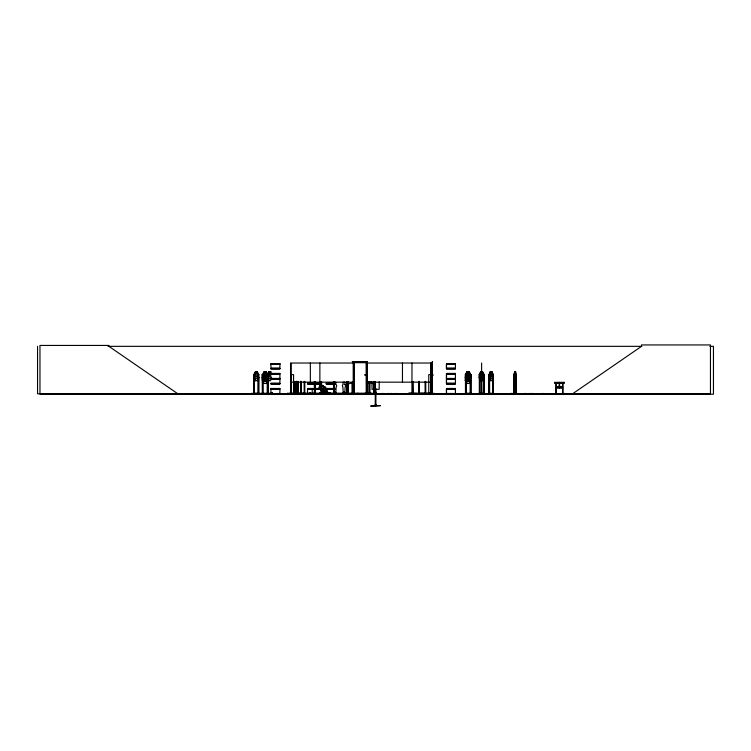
<?xml version="1.0" encoding="UTF-8"?>
<svg xmlns="http://www.w3.org/2000/svg" width="751" height="751" viewBox="0 0 751 751"><rect width="100%" height="100%" fill="white"/><g stroke="black" fill="none" stroke-linecap="round" stroke-linejoin="round"><path stroke-width="1.13" d="M287.089 393.393L303.761 393.731M287.089 393.43L303.714 393.796M294.27 393.777L294.326 381.564M351.374 393.693L342.691 393.787M370.384 393.43L380.381 393.796M377.556 393.693L353.223 393.693M409.37 393.393L416.552 393.693M409.379 393.43L416.552 393.402M427.45 393.393L434.632 393.693M427.45 393.43L434.632 393.402M433.13 375.218L433.036 374.843M515.43 381.255L515.383 376.626L514.951 378.504C514.247 371.876 514.116 386.305 514.942 379.386L514.773 383.855L514.313 374.655L514.698 371.67L515.543 371.595L516.284 374.655L516.303 393.796M368.647 381.63L368.6 383.301L368.103 383.301L370.947 382.052M483.625 374.542L484.207 374.655L484.207 393.796M258.41 374.646L258.26 393.796M268.041 374.599L267.3 374.655L267.318 393.796M262.934 374.542L262.174 374.655M335.838 393.073L336.166 386.915A1.596 1.596 0 0 0 335.838 384.409L335.735 382.287L334.646 381.996M516.04 384.324L516.134 381.32L515.364 378.279L514.51 378.279L514.144 383.62L514.651 385.423L515.655 383.62L515.28 378.363L516.04 381.339L515.289 387.385M510.689 393.731L519.955 393.777M256.119 372.064L255.593 375.988L256.664 377.162L257.208 374.655L256.664 372.064L256.063 372.064M481.569 374.646L481.795 393.749M490.3 371.595L491.821 371.595L492.431 374.655L492.431 376.927L491.501 378.739L490.563 378.739L489.614 376.927L490.319 371.67L491.792 371.67L493.257 374.627L493.116 393.796M514.754 371.595L514.013 374.655L514.003 393.796M515.468 383.733L514.613 383.733L513.862 380.673L514.613 374.627L515.468 374.627L515.834 379.968M513.862 377.687L515.27 372.064M515.364 387.385L514.51 387.385L513.759 384.324L514.585 378.279M515.721 379.687L516.209 377.631M515.383 383.658L516.134 380.673L516.237 374.627M515.393 383.733L516.237 380.701M269.149 371.67L268.332 376.927L269.421 378.739L270.501 378.739L271.562 376.927M251.134 393.731L264.192 393.731M293.303 393.092L293.303 393.796L293.294 393.092M467.188 371.67L466.296 376.927L467.498 378.739L468.69 378.739L469.882 376.927L469.882 374.655L468.99 371.67L467.16 371.595L469.037 371.67L470.896 374.627L470.98 393.796L471.037 393.092L470.267 393.092M467.76 393.731L463.085 393.74M264.268 371.67L263.301 376.927L264.596 378.739L265.873 378.739L267.14 376.927L266.192 371.67L264.221 371.67L262.23 374.627L262.315 393.796M264.268 374.439L263.301 379.696L264.596 381.499L265.873 381.499L267.14 379.696L266.192 374.439L267.628 376.673L266.22 374.355L264.23 374.355L262.39 377.415M315.824 393.777L315.852 393.195M320.442 389.243L319.213 387.328L320.189 385.441L321.193 388.793L323.249 389.947L324.61 389.947L325.258 388.793L322.226 385.441L320.095 385.451L322.226 385.394L325.446 387.385L326.638 389.262L325.709 391.252L323.606 391.252L320.358 389.318L323.634 391.196L325.737 391.196M320.827 389.056L323.681 393.777L319.766 386.953L319.297 387.169L319.917 387.272M320.977 385.751L323.381 387.347L323.653 388.943L321.86 388.192L321.006 385.695M322.226 385.394L325.39 387.403L326.535 389.3M324.263 387.187L324.732 386.972L328.638 393.796L326.356 390.013M325.671 391.149L326.563 389.243M373.942 393.749L374.101 393.731M319.194 387.385L320.123 385.394M488.863 377.659L490.384 380.616L488.91 377.631L488.863 374.627L490.365 371.595M493.257 377.659L491.755 380.701L490.3 380.701M559.467 385.845L559.598 383.123M484.095 377.659L482.442 380.701L480.818 371.595L482.499 371.595L484.095 374.627L484.095 377.659L482.499 380.701L480.818 380.701L479.222 377.659L479.279 374.627L480.818 371.595L482.471 371.67M255.509 380.701L257.236 380.701L258.766 377.631M257.236 380.701L258.879 377.659M267.469 393.796L267.478 374.627L269.065 371.595L270.792 371.595M267.469 374.655L269.121 371.595L270.764 371.67L271.562 374.655M364.892 374.843C366.497 373.829 364.873 376.514 365.033 374.665M469.018 380.701L470.896 377.659L469.065 380.701L467.16 380.701M266.173 380.701L267.628 378.382M266.192 383.385L268.116 380.4L268.22 378.401M333.66 393.768L334.148 393.092M333.904 381.564L333.942 393.796L334.495 393.768M336.213 393.674C335.059 394.575 337.246 392.275 336.054 393.411M343.132 393.796L342.813 392.754L343 393.411M344.718 393.674C344.897 394.547 345.723 392.294 345.019 393.411M370.243 381.63L368.6 383.301L371.069 382.052M307.506 393.637L324.103 393.731M572.581 393.796L641.523 346.342L641.523 344.944L710.455 344.944L710.455 393.796L37.55 393.796L37.55 346.342M251.172 393.393L264.249 393.393M264.671 393.74L279.898 393.599L279.898 389.356L270.942 389.356L270.914 393.777M298.569 393.74L298.466 393.092M465.92 374.646L466.014 393.796M296.617 393.74L296.739 393.092M312.219 393.74L312.238 389.356M333.866 393.674L333.791 381.564M446.469 378.542L446.469 374.308L455.425 374.308L455.425 378.542L446.385 378.664L455.435 378.729M446.469 393.599L446.469 389.356L455.425 389.356L455.425 393.599L446.432 393.759M254.429 374.646L253.744 374.655M352.951 382.503L345.394 384.991L344.812 384.409C346.258 381.273 341.761 381.273 343.216 384.409A1.596 1.596 0 0 0 342.888 386.915L343.216 393.073L344.812 393.073L345.141 386.915A1.596 1.596 0 0 0 344.812 384.409M368.103 383.301L370.947 382.428M556.35 387.047L559.42 386.127M556.35 387.309L559.42 386.389L556.407 387.328M489.286 374.655L489.417 393.796M483.56 374.655L483.606 393.796L483.541 393.092L484.254 393.092M108.031 346.342L641.88 346.342M709.93 346.342L713.45 346.342L713.45 394.191L39.972 394.191L39.972 345.441L108.914 345.441L108.914 346.342L177.846 393.796M352.181 361.578L367.333 361.578L367.333 393.796M354.312 362.602L366.31 362.602L366.31 393.796M432.144 362.63L431.431 362.63L431.318 393.796M353.599 363.024L291.163 363.024L291.21 393.796M366.394 363.024L431.13 363.024L431.121 393.796L431.168 374.655L428.755 374.655L428.755 393.796M270.933 363.728L279.898 363.728M446.46 363.728L455.435 363.728M275.091 364.085L275.739 364.085M450.628 364.085L451.276 364.085M270.951 364.16L279.888 364.16M455.416 364.16L446.479 364.16L446.479 368.14L455.425 368.14L455.425 363.897L446.46 363.878L446.469 368.14M270.876 368.441L279.954 368.441M446.413 368.441L455.491 368.441M270.876 368.713L279.954 368.713M446.413 368.713L455.491 368.713M270.942 369.023L279.898 369.023M446.469 369.023L455.425 369.023M255.509 371.595L257.236 371.595L258.879 374.627L258.738 393.796M264.192 371.595L266.22 371.595M491.323 372.064L490.788 372.064L490.328 374.655L490.788 377.162L491.736 375.988L491.257 372.064M270.942 373.416L279.898 373.416M446.469 373.416L455.425 373.416M270.876 373.726L279.954 373.726M446.413 373.726L455.491 373.726M270.876 373.998L279.954 373.998M446.413 373.998L455.491 373.998M270.942 374.308L279.898 374.308L279.898 378.542L270.895 378.72L279.898 378.729M254.373 374.392L254.429 393.796M267.544 374.392L267.609 393.796M268.032 374.496L267.797 393.796L267.75 374.655M468.962 374.355L470.839 377.387L469.018 374.355L467.113 374.355L465.282 377.387L467.188 374.439L466.296 379.696L467.498 381.499L468.69 381.499L469.882 379.696L468.99 374.439M479.664 374.392L479.664 393.796M489.342 374.496L489.145 393.796M492.722 374.392L493.398 374.655L493.398 393.796L493.445 393.092L492.759 393.092L492.759 393.796M258.128 374.655L258.879 374.627M290.553 374.655L290.797 393.796M291.2 374.655L293.575 374.655L293.566 393.796M470.98 374.655L470.239 374.402L470.267 393.796M479.955 374.655L479.222 374.627L480.875 371.595L480.058 376.927L481.109 378.739L482.161 378.739L483.193 376.927L482.414 371.67L484.048 374.655L484.019 393.796L484.066 393.092M488.863 374.627L489.577 374.655M514.228 374.655L514.679 371.595L515.524 371.67L515.834 376.927L515.327 378.739L514.773 378.757M516.078 374.655L516.519 393.796M465.451 377.631L467.216 380.701M479.222 377.659L480.903 380.616M513.834 377.659L514.679 380.701M516.312 377.659L515.393 374.627M270.951 378.429L279.888 378.429M455.416 378.429L446.479 378.429L446.479 374.308M270.933 378.945L279.898 378.945L279.888 383.188L270.942 383.188M270.951 379.217L279.888 379.217M455.416 379.217L446.479 379.217L446.479 383.188L455.425 383.188L455.425 378.955L446.46 378.936L446.469 383.188M268.116 380.4L266.22 383.461L264.23 383.461L262.277 380.428L262.343 374.655M470.736 380.4L468.962 383.461L467.113 383.461L465.282 380.428L465.385 374.627L467.216 371.595L465.395 374.655L466.118 374.655L466.118 376.908M465.282 380.428L467.16 383.461M264.192 380.701L266.22 380.701M270.792 380.701L269.065 380.701L267.412 377.659L269.149 380.616M513.74 381.32L514.585 387.385M291.163 382.165L353.599 382.165M366.394 382.165L431.13 382.165M554.66 382.597L564.226 382.597M554.66 382.86L564.226 382.86M307.563 383.188L321.193 383.188M326.244 383.188L335.199 383.188M270.876 383.498L279.954 383.498M307.497 383.498L321.25 383.498M326.187 383.498L335.265 383.498M446.413 383.498L455.491 383.498M514.623 383.658L515.458 383.658M270.876 383.77L279.954 383.77M307.497 383.77L321.25 383.77M326.187 383.77L335.265 383.77M446.413 383.77L455.491 383.77M270.942 384.08L279.898 384.08M307.563 384.08L321.193 384.08M326.244 384.08L335.199 384.08M446.469 384.08L455.425 384.08M556.35 393.796L556.303 387.516L562.583 387.516L562.537 393.796M556.303 388.107L562.583 388.107M270.942 388.474L279.898 388.474M307.563 388.474L319.879 388.474M326.244 388.474L335.199 388.474M446.469 388.474L455.425 388.474M270.876 388.783L279.954 388.783M307.497 388.783L320.639 388.783M326.187 388.783L335.265 388.783M446.413 388.783L455.491 388.783M270.876 389.046L279.954 389.046M307.497 389.046L320.639 389.046M326.187 389.046L335.265 389.046M446.413 389.046L455.491 389.046M320.593 389.356L307.563 389.356L307.535 393.777M326.244 389.356L335.199 389.356M254.439 393.092L253.697 393.092L253.697 393.796L253.857 374.627L255.565 371.595L257.208 371.67L258.006 376.927L256.945 378.739L255.866 378.739L254.777 376.927L255.593 371.67L253.969 374.655L254.007 393.796L254.12 393.092M258.813 393.092L258.081 393.092L258.081 393.796M262.906 393.092L262.108 393.092L262.108 393.796M267.253 393.092L268.116 393.092L268.116 393.796M373.773 393.092L375.106 393.092M432.304 393.195L408.375 393.195L408.375 393.796M466.183 393.092L465.395 393.092L465.404 393.796M488.939 393.092L489.624 393.092M513.966 393.092L514.519 393.092M516.021 393.092L516.575 393.092M254.242 393.299L258.26 393.299M262.756 393.299L267.469 393.299M267.797 393.299L271.815 393.299M296.636 393.299L304.052 393.299M334.524 393.28L335.547 393.28M343.498 393.28L344.521 393.28M374.101 393.299L373.885 393.796L373.838 381.564M419.405 393.299L424.991 393.299M466.014 393.299L470.436 393.299M479.814 393.299L483.719 393.299M489.417 393.299L492.966 393.299M514.247 393.299L516.284 393.299M279.888 393.477L264.737 393.796M307.572 393.477L324.056 393.796M326.253 393.477L337.171 393.43M357.673 393.393L355.101 393.796M357.936 393.393L360.32 393.796M366.469 393.393L362.761 393.796M368.713 393.393L370.234 393.796M382.747 393.393L385.01 393.796M388.389 393.393L390.773 393.796M391.271 393.393L393.646 393.796M395.57 393.393L394.059 393.796M455.416 393.477L446.479 393.477L446.479 389.356M467.807 393.393L463.16 393.796M468.643 393.796L473.28 393.796M510.492 393.393L520.171 393.796M525.137 393.393L527.399 393.796M530.45 393.393L528.066 393.796M531.943 393.393L534.346 393.796M542.353 393.393L544.738 393.796M556.322 393.393L558.584 393.796M561.973 393.393L564.132 393.796M564.377 393.393L566.836 393.796M468.718 393.74L473.327 393.731M515.336 381.367L515.026 378.757M559.467 386.127L562.537 387.047M559.467 386.389L562.537 387.309M262.934 374.496L262.906 393.796M326.206 393.768L337.199 393.74M412.966 393.74L413.163 393.092M348.492 393.74L348.511 393.195M303.967 393.74L304.052 393.092M369.576 381.761L372.214 383.677M266.173 371.595L268.182 374.627M324.348 386.972L328.253 393.796L325.972 390.013M319.382 386.953L323.296 393.777L319.87 388.107M468.99 371.67L470.783 374.655M491.755 371.595L493.21 374.655M515.195 372.064L515.458 375.988L514.942 377.162L514.698 374.655L514.313 379.968M563.034 383.123L563.034 393.796M562.537 383.123L562.537 387.46M561.495 393.796L559.26 393.796M559.448 382.325L559.467 386.483L559.298 383.123M559.448 387.516L559.448 388.107M556.35 383.123L556.35 387.46M556.144 393.796L554.642 393.796M555.853 383.123L555.853 393.796M554.285 393.796L552.605 393.796M552.229 393.796L549.985 393.796M549.469 393.796L547.103 393.796M541.875 393.796L539.64 393.796M539.321 393.796L536.148 393.796M531.436 393.796L530.957 393.796M524.987 393.796L521.936 393.796M516.219 393.092L516.19 393.796M516.078 385.911L515.975 393.796M515.458 379.02L515.195 375.096L514.698 379.02M514.463 384.784L514.482 393.796M514.228 384.784L514.247 393.796L514.135 393.092M493.013 378.035L492.966 393.796M492.806 374.655L492.797 393.796M489.577 378.035L489.624 393.796M489.258 393.092L489.305 393.796M488.929 374.627L488.976 393.796M483.775 379.152L483.719 393.796M481.607 363.024L481.607 393.796M480.002 393.796L480.002 393.092L479.288 393.092L479.326 393.796L479.335 374.655M479.955 376.908L479.814 393.796M479.523 376.908L479.626 393.796M470.839 374.627L470.746 393.796M470.567 393.092L470.595 393.796M470.492 374.655L470.492 376.908M470.492 380.278L470.436 393.796M466.118 381.405L466.174 393.796M465.855 393.092L465.873 393.796M465.62 374.655L465.704 393.796M465.451 374.655L465.47 393.796M432.304 393.796L432.379 361.578L432.06 393.796M430.914 363.024L430.914 393.796M429.028 393.092L429.028 393.796M428.483 393.092L428.483 393.796M428.483 393.092L428.483 393.796M425.714 381.405L425.789 393.796M425.639 393.092L425.639 393.796M425.066 381.405L425.141 393.796M424.991 393.092L424.991 393.796M419.33 381.405L419.405 393.796M418.683 381.405L418.758 393.796M418.607 393.092L418.607 393.796M413.088 381.564L413.088 393.796M412.843 393.796L412.552 381.564M412.477 393.092L412.477 393.796M412.092 393.092L412.092 393.796M411.98 363.024L411.942 393.796M411.82 393.092L411.82 393.796M402.461 363.024L402.461 382.165M387.92 393.796L385.676 393.796M382.569 393.796L381.067 393.796M379.189 381.865L379.189 389.309L372.008 389.309L372.008 381.865M375.988 393.796L375.951 392.2L375.247 392.2L375.143 393.796M375.951 405.653L375.951 404.46L375.247 404.46L375.247 405.653L375.303 388.567M375.894 388.567L375.894 405.653M375.031 381.564L374.993 393.796M374.918 381.564L374.918 393.796M374.383 381.564L374.364 393.796M374.27 381.564L374.214 393.796L374.092 381.564M372.149 393.796L372.149 393.195L289.811 393.195L289.811 393.796M369.943 382.128L369.943 393.693M369.445 382.128L369.445 393.693M368.948 382.128L368.948 393.693M367.145 393.796L367.145 361.766L353.477 361.766L353.477 393.796M366.526 393.195L366.526 393.796M366.469 393.796L366.385 362.517L354.237 362.517L354.312 393.796M365.127 393.195L365.127 393.796M362.386 393.796L360.884 393.796M354.35 362.63L354.35 393.693M353.299 361.578L353.299 393.796M353.205 382.156L353.12 393.796M352.745 393.796L342.315 393.796M352.36 382.353L352.36 393.796M352.181 382.287L352.266 393.796M348.229 393.195L348.229 393.796M348.07 381.564L348.182 393.796M347.657 381.564L347.666 393.796M347.591 393.796L347.506 381.564L347.422 393.796M347.159 393.092L347.272 393.796M347.075 381.564L347.009 393.796M346.943 381.564L346.878 393.796M344.38 393.411L344.38 392.022L343.648 392.022L343.648 393.411M335.406 393.411L335.406 392.022L334.674 392.022L334.674 393.411M334.12 381.564L334.12 393.796M333.575 381.564L333.538 393.796M330.008 393.796L330.008 392.623L319.597 392.623L319.597 393.796M329.558 392.623L329.558 393.796M329.201 392.623L329.201 393.796M328.788 392.623L328.788 393.796M326.009 392.623L326.009 393.796M325.512 392.623L325.512 393.796M324.263 392.623L324.263 393.796M323.794 392.623L323.765 393.796M323.437 392.623L323.437 393.796M321.625 393.092L321.625 393.796M321.569 381.564L321.569 386.183M321.569 390.792L321.569 393.796M321.39 381.564L321.39 386.183M321.39 390.792L321.39 393.796M321.184 393.092L321.287 393.796M321.109 381.564L321.109 386.183M321.109 390.792L321.053 393.796M320.884 393.092L320.884 393.796M320.095 392.623L320.095 393.796M319.87 363.024L319.87 382.165M315.307 381.564L315.345 393.796M315.091 381.564L315.101 393.796M314.913 381.564L314.979 393.796M314.763 381.564L314.829 393.796M314.585 393.092L314.622 393.796L314.481 381.564M314.35 381.564L314.397 393.796M313.73 393.195L313.73 393.796M310.52 393.092L310.52 393.796M310.37 393.092L310.37 393.796M310.351 363.024L310.351 382.165M309.787 393.092L309.741 393.796M309.722 393.092L309.694 393.796M304.775 381.405L304.822 393.796M304.699 393.092L304.699 393.796M304.127 381.405L304.202 393.796M301.151 381.405L301.151 393.796M301.02 393.092L301.02 393.796L300.963 381.405M300.7 381.405L300.7 393.796M300.522 381.405L300.653 393.796M300.475 393.092L300.475 393.796M298.391 381.405L298.391 393.796M297.743 381.405L297.696 393.796L297.668 393.092M297.499 393.195L297.499 393.796M296.767 381.405L296.814 393.796M296.579 381.405L296.579 393.796M296.316 381.405L296.429 393.796M296.138 381.405L296.166 393.796M296.091 393.092L296.101 393.796M294.965 381.564L295.012 393.796M294.786 381.564L294.843 393.796M294.711 393.092L294.58 393.796M294.505 381.564L294.448 393.796M293.848 393.092L293.848 393.796M291.482 393.092L291.472 393.796M290.553 363.024L290.553 393.796M290.487 393.092L290.477 393.796M272.369 393.092L272.369 393.796L272.294 393.092M272.134 393.092L272.031 393.796L271.975 393.092M271.712 393.092L271.815 393.796M271.637 393.092L271.637 393.796M268.06 379.152L267.985 393.796M262.7 374.655L262.7 376.908M262.7 380.278L262.756 393.796M262.615 393.092L262.597 393.796M262.418 393.092L262.399 393.796M258.579 376.908L258.626 393.796M258.475 393.092L258.504 393.796M258.128 376.908L258.156 393.796M254.195 374.655L254.242 393.796M370.44 381.902A1.399 1.399 0 0 1 368.469 381.921M432.538 374.665L432.538 375.35L432.538 374.665M466.671 376.401L467.629 378.692L466.624 381.057L467.939 379.124L469.253 381.057L468.258 378.682L469.234 376.476L467.957 378.232L466.671 376.401M263.836 376.401L264.868 378.692L263.789 381.057L265.197 379.124L266.614 381.057L265.544 378.682L266.586 376.476L265.225 378.232L263.836 376.401M481.363 372.064L480.856 375.988L481.889 377.162L482.414 374.655L481.889 372.064L481.363 372.064M269.675 372.064L269.149 375.988L270.219 377.162L270.764 374.655L270.219 372.064L269.618 372.064M467.779 372.064L467.197 375.988L468.38 377.162L468.99 374.655L468.38 372.064L467.779 372.064M467.779 374.824L467.197 378.757L468.38 379.931L468.99 377.415L468.38 374.824L467.732 374.824M264.896 372.064L264.277 375.988L265.535 377.162L266.192 374.655L265.535 372.064L264.85 372.064M264.896 374.824L264.277 378.757L265.535 379.931L266.192 377.415L265.535 374.824L264.896 374.824M476.669 393.693L496.27 393.74L476.669 393.693M279.898 363.878L270.933 363.878L270.951 368.14L279.898 368.14L279.898 363.897M253.969 377.631L255.565 380.701L253.969 377.631M262.343 377.631L264.23 380.701L262.343 377.631M564.226 382.325L554.66 382.325L554.66 383.123L564.226 383.123L564.226 382.325M380.381 405.653L370.816 406.056L380.381 405.653M347.91 393.796L347.91 381.564L347.901 393.796"/></g></svg>
